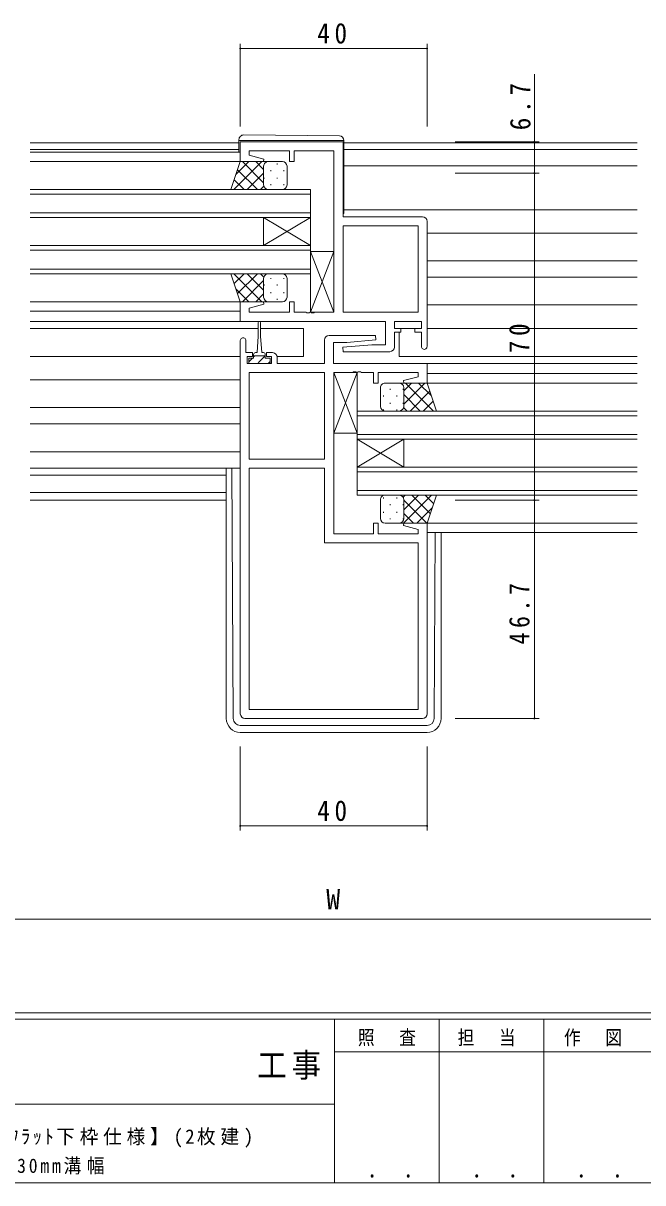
# Model space of a CAD drawing. Units: millimetres on the paper. Extents: x -397 to 397, y -282 to 282.
# Drawn here: x 54.6 to 187.3, y -282.1 to -33.9 of the extents above; entities that cross this region are included whole.
import ezdxf
from ezdxf.enums import TextEntityAlignment as Align

# ---------------------------------------------------------------- set-up
doc = ezdxf.new("R2010")
doc.units = ezdxf.units.MM
for name, color, linetype, lineweight in [('0-1_YKK_ZWAK', 7, 'Continuous', 18), ('0-3_YKK_11', 7, 'Continuous', 18), ('0-4_YKK_12', 2, 'Continuous', 18), ('0-5_YKK_13', 4, 'Continuous', 18), ('0-6_YKK_D', 6, 'Continuous', 18)]:
    doc.layers.add(name, color=color, linetype=linetype, lineweight=lineweight)
doc.layers.add('0-2_USER1', color=7, linetype='Continuous')
doc.styles.add('ＭＳ ゴシック', font='')
doc.styles.get('ＭＳ ゴシック').set_extended_font_data('MS Gothic')

msp = doc.modelspace()

# ---------------------------------------------------------------- linework, layer by layer
at = {"layer": '0-1_YKK_ZWAK'}
for p, q in [((376.092, -245.688), (-393.908, -245.688)), ((338.292, -247.088), (-393.908, -247.088)), ((121.292, -247.088), (121.292, -282.088)), ((143.692, -247.088), (143.692, -282.088)), ((166.092, -247.088), (166.092, -282.088)), ((189.476, -254.087), (121.292, -254.087)), ((-7.508, -265.287), (121.292, -265.287)), ((-393.908, -282.088), (338.292, -282.088))]:
    msp.add_line(p, q, dxfattribs=at)
at = {"layer": '0-3_YKK_11'}
for p, q in [((101.092, -59.29), (101.092, -63.49)), ((123.092, -59.29), (101.092, -59.29)), ((123.092, -75.29), (123.092, -59.29)), ((103.022, -61.22), (111.592, -61.22)), ((103.022, -62.137), (103.022, -61.22)), ((111.592, -61.22), (111.592, -63.49)), ((112.592, -61.22), (121.092, -61.22)), ((112.592, -63.49), (112.592, -61.22)), ((121.092, -61.22), (121.092, -95.76)), ((101.092, -63.49), (106.052, -63.49)), ((106.121, -62.968), (103.022, -62.137)), ((106.052, -63.49), (106.121, -62.968)), ((111.592, -63.49), (112.592, -63.49)), ((140.092, -75.29), (123.092, -75.29)), ((141.092, -103.09), (141.092, -76.29)), ((123.092, -77.22), (123.092, -95.76)), ((139.162, -77.22), (123.092, -77.22)), ((123.092, -77.22), (123.092, -95.76)), ((139.162, -95.76), (139.162, -77.22)), ((101.092, -93.49), (101.092, -97.69)), ((106.052, -93.49), (101.092, -93.49)), ((103.022, -94.843), (106.121, -94.013)), ((106.121, -94.013), (106.052, -93.49)), ((111.592, -93.49), (111.592, -95.76)), ((112.592, -93.49), (111.592, -93.49)), ((112.592, -95.76), (112.592, -93.49)), ((103.022, -95.76), (103.022, -94.843)), ((111.592, -95.76), (103.022, -95.76)), ((115.134, -95.76), (112.592, -95.76)), ((115.317, -95.88), (115.134, -95.76)), ((115.867, -95.88), (115.317, -95.88)), ((116.05, -95.76), (115.867, -95.88)), ((116.134, -95.76), (116.05, -95.76)), ((116.317, -95.88), (116.134, -95.76)), ((116.867, -95.88), (116.317, -95.88)), ((117.05, -95.76), (116.867, -95.88)), ((121.092, -95.76), (117.05, -95.76)), ((123.092, -95.76), (139.162, -95.76)), ((101.092, -97.69), (132.162, -97.69)), ((132.162, -97.69), (132.162, -102.69)), ((134.092, -97.69), (139.892, -97.69)), ((134.092, -99.19), (134.092, -97.69)), ((135.492, -99.19), (134.092, -99.19)), ((135.492, -99.99), (135.492, -99.19)), ((138.492, -99.19), (138.492, -99.99)), ((139.892, -99.19), (138.492, -99.19)), ((139.892, -97.69), (139.892, -99.19)), ((119.092, -101.69), (119.092, -106.69)), ((130.07, -100.69), (120.092, -100.69)), ((123.899, -102.19), (130.112, -101.647)), ((130.112, -101.647), (130.07, -100.69)), ((134.092, -99.99), (135.492, -99.99)), ((134.092, -103.19), (134.092, -99.99)), ((138.492, -99.99), (139.892, -99.99)), ((139.892, -99.99), (139.892, -103.09)), ((101.092, -101.79), (101.092, -181.69)), ((102.292, -104.39), (102.292, -101.79)), ((121.022, -102.19), (123.899, -102.19)), ((121.022, -106.69), (121.022, -102.19)), ((129.285, -102.69), (123.072, -103.234)), ((123.072, -103.234), (123.114, -104.19)), ((123.114, -104.19), (133.092, -104.19)), ((132.162, -102.69), (129.285, -102.69)), ((103.692, -104.39), (102.292, -104.39)), ((102.592, -105.19), (103.692, -105.19)), ((102.592, -106.69), (102.592, -105.19)), ((107.792, -106.69), (102.592, -106.69)), ((103.692, -105.19), (103.692, -104.39)), ((106.692, -104.39), (106.692, -105.19)), ((107.992, -104.39), (106.692, -104.39)), ((106.692, -105.19), (107.792, -105.19)), ((107.792, -105.19), (107.792, -106.69)), ((108.992, -106.69), (108.992, -105.39)), ((119.092, -106.69), (108.992, -106.69)), ((141.092, -106.69), (121.022, -106.69)), ((141.092, -110.89), (141.092, -106.69)), ((103.022, -108.62), (103.022, -127.16)), ((119.092, -108.62), (103.022, -108.62)), ((103.022, -108.62), (103.022, -127.16)), ((119.092, -127.16), (119.092, -108.62)), ((121.092, -108.62), (125.134, -108.62)), ((121.092, -143.16), (121.092, -108.62)), ((125.134, -108.62), (125.317, -108.5)), ((125.317, -108.5), (125.867, -108.5)), ((125.867, -108.5), (126.05, -108.62)), ((126.05, -108.62), (126.134, -108.62)), ((126.134, -108.62), (126.317, -108.5)), ((126.317, -108.5), (126.867, -108.5)), ((126.867, -108.5), (127.05, -108.62)), ((127.05, -108.62), (129.592, -108.62)), ((129.592, -108.62), (129.592, -110.89)), ((130.592, -108.62), (139.162, -108.62)), ((130.592, -110.89), (130.592, -108.62)), ((139.162, -108.62), (139.162, -109.537)), ((129.592, -110.89), (130.592, -110.89)), ((139.162, -109.537), (136.063, -110.368)), ((136.063, -110.368), (136.131, -110.89)), ((136.131, -110.89), (141.092, -110.89)), ((103.022, -127.16), (119.092, -127.16)), ((103.022, -129.09), (103.022, -180.76)), ((119.092, -129.09), (103.022, -129.09)), ((103.022, -129.09), (103.022, -180.76)), ((119.092, -145.09), (119.092, -129.09)), ((129.592, -140.89), (129.592, -143.16)), ((130.592, -140.89), (129.592, -140.89)), ((130.592, -143.16), (130.592, -140.89)), ((136.131, -140.89), (136.063, -141.413)), ((136.063, -141.413), (139.162, -142.243)), ((141.092, -140.89), (136.131, -140.89)), ((141.092, -181.69), (141.092, -140.89)), ((129.592, -143.16), (121.092, -143.16)), ((139.162, -143.16), (130.592, -143.16)), ((139.162, -142.243), (139.162, -143.16)), ((139.162, -145.09), (119.092, -145.09)), ((139.162, -180.76), (139.162, -145.09)), ((103.022, -180.76), (139.162, -180.76)), ((102.092, -182.69), (140.092, -182.69))]:
    msp.add_line(p, q, dxfattribs=at)
for centre, radius, start, end in [((140.092, -76.29), 1, 0.00001, 89.99999), ((101.692, -101.79), 0.6, 359.99999, 180.00001), ((120.092, -101.69), 1, 90.00001, 179.99999), ((133.092, -103.19), 1, 270.00001, 359.99999), ((140.492, -103.09), 0.6, 179.99999, 0.00001), ((107.992, -105.39), 1, 0.00001, 89.99999), ((102.092, -181.69), 1, 180.00001, 269.99999), ((140.092, -181.69), 1, 270.00001, 359.99999)]:
    msp.add_arc(centre, radius, start, end, dxfattribs=at)
at = {"layer": '0-4_YKK_12'}
for p, q in [((56.092, -59.49), (100.792, -59.49)), ((123.292, -59.49), (186.092, -59.49)), ((100.792, -60.89), (56.092, -60.89)), ((56.092, -61.49), (101.092, -61.49)), ((186.092, -60.89), (123.292, -60.89)), ((56.092, -63.49), (101.092, -63.49)), ((123.292, -64.39), (186.092, -64.39)), ((56.092, -69.49), (116.092, -69.49)), ((116.092, -69.49), (116.092, -75.49)), ((116.092, -70.49), (56.092, -70.49)), ((123.292, -73.79), (186.092, -73.79)), ((56.092, -74.49), (116.092, -74.49)), ((116.092, -75.49), (56.092, -75.49)), ((116.092, -81.49), (106.092, -75.49)), ((116.092, -75.49), (106.092, -81.49)), ((106.092, -75.49), (106.092, -81.49)), ((116.092, -75.49), (116.092, -81.49)), ((141.092, -78.79), (186.092, -78.79)), ((56.092, -81.49), (116.092, -81.49)), ((116.092, -81.49), (116.092, -87.49)), ((116.092, -82.49), (56.092, -82.49)), ((56.092, -86.49), (116.092, -86.49)), ((141.092, -84.744), (186.092, -84.744)), ((116.092, -87.49), (56.092, -87.49)), ((141.092, -88.237), (186.092, -88.237)), ((56.092, -93.489), (101.592, -93.49)), ((141.092, -94.19), (186.092, -94.19)), ((56.092, -95.49), (101.092, -95.489)), ((56.092, -97.69), (101.592, -97.69)), ((56.092, -97.69), (75.593, -97.69)), ((56.092, -99.19), (104.942, -99.19)), ((101.592, -97.69), (87.092, -97.69)), ((105.442, -99.19), (114.592, -99.19)), ((114.592, -99.19), (114.592, -105.19)), ((135.092, -99.19), (139.892, -99.19)), ((141.092, -99.19), (186.092, -99.19)), ((135.092, -99.99), (135.092, -105.19)), ((56.092, -105.19), (101.092, -105.19)), ((108.972, -105.19), (114.592, -105.19)), ((135.092, -105.19), (186.092, -105.19)), ((140.492, -106.69), (140.592, -106.69)), ((140.592, -106.69), (186.092, -106.69)), ((141.092, -108.89), (186.092, -108.89)), ((56.092, -110.19), (101.092, -110.19)), ((140.847, -110.89), (186.092, -110.89)), ((56.092, -116.144), (101.092, -116.144)), ((126.092, -122.89), (126.092, -116.89)), ((126.092, -116.89), (186.092, -116.89)), ((186.092, -117.89), (126.092, -117.89)), ((56.092, -119.637), (101.092, -119.637)), ((126.092, -121.89), (186.092, -121.89)), ((126.092, -128.89), (136.092, -122.89)), ((126.092, -122.89), (136.092, -128.89)), ((126.092, -122.89), (126.092, -128.89)), ((186.092, -122.89), (126.092, -122.89)), ((136.092, -122.89), (136.092, -128.89)), ((56.092, -125.59), (101.092, -125.59)), ((126.092, -134.89), (126.092, -128.89)), ((126.092, -128.89), (186.092, -128.89)), ((56.092, -130.59), (98.092, -130.59)), ((186.092, -129.89), (126.092, -129.89)), ((126.092, -133.89), (186.092, -133.89)), ((98.092, -134.36), (56.092, -134.36)), ((56.092, -135.99), (98.092, -135.99)), ((186.092, -134.89), (126.092, -134.89)), ((140.592, -140.89), (186.092, -140.89)), ((141.092, -142.89), (186.092, -142.89))]:
    msp.add_line(p, q, dxfattribs=at)
at = {"layer": '0-5_YKK_13'}
for p, q in [((100.792, -59.29), (100.792, -58.99)), ((100.792, -59.29), (100.792, -61.49)), ((101.801, -57.803), (122.301, -57.982)), ((123.292, -58.99), (122.796, -58.99)), ((123.292, -58.981), (123.292, -58.99)), ((123.292, -58.99), (123.292, -59.29)), ((123.292, -74.29), (123.292, -59.29)), ((99.092, -69.49), (101.092, -63.49)), ((105.724, -63.49), (99.724, -69.49)), ((102.895, -63.49), (100.19, -66.195)), ((101.092, -63.49), (107.092, -63.49)), ((106.092, -68.01), (101.572, -63.49)), ((106.092, -65.182), (104.4, -63.49)), ((106.092, -64.49), (106.092, -68.49)), ((106.092, -64.49), (106.092, -68.49)), ((106.182, -64.076), (106.182, -64.11)), ((110.092, -63.49), (107.092, -63.49)), ((109.012, -63.91), (109.012, -64.11)), ((111.092, -68.49), (111.092, -64.49)), ((104.743, -69.49), (100.505, -65.252)), ((106.092, -65.95), (102.552, -69.49)), ((106.182, -66.94), (106.182, -67.14)), ((107.597, -65.325), (107.597, -65.525)), ((109.012, -66.94), (109.012, -67.14)), ((110.427, -65.325), (110.427, -65.525)), ((107.092, -69.49), (99.092, -69.49)), ((101.915, -69.49), (99.798, -67.373)), ((106.125, -68.746), (105.38, -69.49)), ((107.092, -69.49), (110.092, -69.49)), ((107.597, -68.355), (107.597, -68.555)), ((110.427, -68.355), (110.427, -68.555)), ((116.092, -82.76), (121.092, -95.76)), ((116.092, -95.76), (121.092, -82.76)), ((116.092, -82.76), (116.092, -95.76)), ((121.092, -82.76), (116.092, -82.76)), ((121.092, -95.76), (121.092, -82.76)), ((99.092, -87.49), (101.092, -93.49)), ((107.092, -87.49), (99.092, -87.49)), ((105.724, -93.49), (99.724, -87.49)), ((101.915, -87.49), (99.798, -89.607)), ((104.743, -87.49), (100.505, -91.729)), ((106.092, -88.97), (101.572, -93.49)), ((106.092, -91.03), (102.552, -87.49)), ((106.125, -88.235), (105.38, -87.49)), ((106.092, -92.49), (106.092, -88.49)), ((106.092, -92.49), (106.092, -88.49)), ((107.092, -87.49), (110.092, -87.49)), ((107.597, -88.625), (107.597, -88.425)), ((110.427, -88.625), (110.427, -88.425)), ((111.092, -88.49), (111.092, -92.49)), ((102.895, -93.49), (100.19, -90.785)), ((106.092, -91.798), (104.4, -93.49)), ((106.182, -90.04), (106.182, -89.84)), ((107.597, -91.655), (107.597, -91.455)), ((109.012, -90.04), (109.012, -89.84)), ((110.427, -91.655), (110.427, -91.455)), ((101.092, -93.49), (107.092, -93.49)), ((106.182, -92.905), (106.182, -92.87)), ((110.092, -93.49), (107.092, -93.49)), ((109.012, -93.07), (109.012, -92.87)), ((116.092, -95.76), (121.092, -95.76)), ((104.942, -97.94), (104.942, -100.89)), ((105.442, -100.89), (105.442, -97.94)), ((104.942, -100.89), (104.692, -104.39)), ((105.442, -100.89), (105.692, -104.39)), ((102.892, -105.59), (102.892, -106.69)), ((103.942, -105.59), (102.892, -105.59)), ((103.668, -105.59), (102.892, -106.366)), ((102.892, -106.69), (107.492, -106.69)), ((103.942, -105.59), (103.942, -104.79)), ((106.442, -105.09), (103.942, -105.09)), ((104.168, -105.09), (103.942, -105.316)), ((104.342, -104.39), (104.692, -104.39)), ((105.192, -106.311), (104.813, -106.69)), ((106.413, -105.09), (105.192, -106.311)), ((105.692, -104.39), (106.042, -104.39)), ((106.442, -104.79), (106.442, -105.59)), ((107.492, -105.59), (106.442, -105.59)), ((107.492, -106.256), (107.058, -106.69)), ((107.492, -106.69), (107.492, -105.59)), ((121.092, -108.62), (126.092, -121.62)), ((121.092, -121.62), (126.092, -108.62)), ((121.092, -108.62), (121.092, -121.62)), ((126.092, -108.62), (121.092, -108.62)), ((126.092, -121.62), (126.092, -108.62)), ((132.092, -110.89), (135.092, -110.89)), ((141.092, -110.89), (135.092, -110.89)), ((136.092, -115.41), (140.612, -110.89)), ((136.092, -112.582), (137.784, -110.89)), ((136.46, -110.89), (142.46, -116.89)), ((139.288, -110.89), (141.993, -113.595)), ((143.092, -116.89), (141.092, -110.89)), ((131.092, -115.89), (131.092, -111.89)), ((131.757, -113.555), (131.757, -113.755)), ((133.172, -112.14), (133.172, -112.34)), ((134.587, -113.555), (134.587, -113.755)), ((136.002, -112.14), (136.002, -112.34)), ((136.092, -111.89), (136.092, -115.89)), ((136.092, -111.89), (136.092, -115.89)), ((136.092, -113.35), (139.632, -116.89)), ((137.44, -116.89), (141.679, -112.652)), ((131.757, -116.585), (131.757, -116.785)), ((133.172, -115.17), (133.172, -115.37)), ((134.587, -116.585), (134.587, -116.785)), ((136.002, -115.17), (136.002, -115.37)), ((136.059, -116.146), (136.803, -116.89)), ((140.269, -116.89), (142.386, -114.773)), ((135.092, -116.89), (132.092, -116.89)), ((135.092, -116.89), (143.092, -116.89)), ((121.092, -121.62), (126.092, -121.62)), ((56.092, -129.09), (101.092, -129.09)), ((98.092, -129.09), (98.092, -182.688)), ((99.585, -182.695), (99.3, -129.09)), ((101.092, -129.09), (100.792, -129.09)), ((131.092, -135.89), (131.092, -139.89)), ((131.757, -135.625), (131.757, -135.425)), ((135.092, -134.89), (132.092, -134.89)), ((134.587, -135.625), (134.587, -135.425)), ((135.092, -134.89), (143.092, -134.89)), ((135.937, -135.356), (136.403, -134.89)), ((136.06, -140.89), (142.06, -134.89)), ((136.092, -138.03), (139.232, -134.89)), ((136.092, -139.89), (136.092, -135.89)), ((136.092, -139.89), (136.092, -135.89)), ((136.092, -135.97), (141.012, -140.89)), ((137.84, -134.89), (141.779, -138.829)), ((140.669, -134.89), (142.486, -136.707)), ((143.092, -134.89), (141.092, -140.89)), ((131.757, -138.655), (131.757, -138.455)), ((133.172, -137.04), (133.172, -136.84)), ((134.587, -138.655), (134.587, -138.455)), ((136.002, -137.04), (136.002, -136.84)), ((136.092, -138.798), (138.184, -140.89)), ((138.888, -140.89), (142.193, -137.585)), ((132.092, -140.89), (135.092, -140.89)), ((133.172, -140.07), (133.172, -139.87)), ((141.092, -140.89), (135.092, -140.89)), ((135.327, -140.862), (135.355, -140.89)), ((136.002, -140.07), (136.002, -139.87)), ((142.599, -182.695), (142.816, -142.89)), ((144.092, -142.89), (144.092, -182.688)), ((101.085, -184.188), (141.099, -184.188)), ((101.092, -185.688), (141.092, -185.688))]:
    msp.add_line(p, q, dxfattribs=at)
msp.add_lwpolyline([(122.796, -58.99), (101.296, -58.99), (100.792, -58.99), (100.792, -58.803)], dxfattribs=at)
for centre, radius, start, end in [((101.792, -58.803), 1, 89.5, 180), ((122.292, -58.981), 1, 0, 89.5), ((107.092, -64.49), 1, 90.0001, 180.0001), ((107.092, -64.49), 1, 90.0001, 180.0001), ((110.092, -64.49), 1, 0.0001, 90.0001), ((107.092, -68.49), 1, 180.0001, 270.0001), ((107.092, -68.49), 1, 180.0001, 270.0001), ((110.092, -68.49), 1, 270.0001, 0.0001), ((122.792, -74.29), 0.5, 306.86983, 0), ((107.092, -88.49), 1, 89.9999, 179.9999), ((107.092, -88.49), 1, 89.9999, 179.9999), ((110.092, -88.49), 1, 359.9999, 89.9999), ((107.092, -92.49), 1, 179.9999, 269.9999), ((107.092, -92.49), 1, 179.9999, 269.9999), ((110.092, -92.49), 1, 269.9999, 359.9999), ((105.192, -97.94), 0.25, 0, 180), ((104.342, -104.79), 0.4, 90, 180), ((106.042, -104.79), 0.4, 0, 90), ((132.092, -111.89), 1, 89.9999, 179.9999), ((135.092, -111.89), 1, 359.9999, 89.9999), ((135.092, -111.89), 1, 359.9999, 89.9999), ((132.092, -115.89), 1, 179.9999, 269.9999), ((135.092, -115.89), 1, 269.9999, 359.9999), ((135.092, -115.89), 1, 269.9999, 359.9999), ((132.092, -135.89), 1, 90.0001, 180.0001), ((135.092, -135.89), 1, 0.0001, 90.0001), ((135.092, -135.89), 1, 0.0001, 90.0001), ((132.092, -139.89), 1, 180.0001, 270.0001), ((135.092, -139.89), 1, 270.0001, 0.0001), ((135.092, -139.89), 1, 270.0001, 0.0001), ((101.092, -182.688), 3, 180, 270), ((101.085, -182.688), 1.5, 180.27724, 270), ((141.092, -182.688), 3, 270, 0), ((141.099, -182.688), 1.5, 270, 359.72276)]:
    msp.add_arc(centre, radius, start, end, dxfattribs=at)
at = {"layer": '0-6_YKK_D'}
for p, q in [((101.092, -55.99), (101.092, -38.29)), ((101.092, -39.29), (141.092, -39.29)), ((141.092, -55.99), (141.092, -38.29)), ((164.092, -59.29), (164.092, -44.79)), ((147.092, -59.29), (165.092, -59.29)), ((164.092, -65.99), (164.092, -59.29)), ((147.092, -65.99), (165.092, -65.99)), ((147.092, -65.99), (165.092, -65.99)), ((164.092, -65.99), (164.092, -135.99)), ((147.092, -135.99), (165.092, -135.99)), ((164.092, -135.99), (164.092, -182.69)), ((147.092, -182.69), (165.092, -182.69)), ((101.092, -188.688), (101.092, -206.688)), ((141.092, -188.688), (141.092, -206.688)), ((101.092, -205.688), (141.092, -205.688)), ((-41.908, -225.688), (284.092, -225.688))]:
    msp.add_line(p, q, dxfattribs=at)
for centre, start, end in [((101.092, -39.29), 0, 180), ((101.092, -39.29), 180, 0), ((141.092, -39.29), 0, 180), ((141.092, -39.29), 180, 0), ((164.092, -59.29), 90, 270), ((164.092, -59.29), 270, 90), ((164.092, -65.99), 90, 270), ((164.092, -65.99), 90, 270), ((164.092, -65.99), 270, 90), ((164.092, -65.99), 270, 90), ((164.092, -135.99), 90, 270), ((164.092, -135.99), 90, 270), ((164.092, -135.99), 270, 90), ((164.092, -135.99), 270, 90), ((164.092, -182.69), 90, 270), ((164.092, -182.69), 270, 90), ((101.092, -205.688), 0, 180), ((101.092, -205.688), 180, 0), ((141.092, -205.688), 0, 180), ((141.092, -205.688), 180, 0)]:
    msp.add_arc(centre, 0.106, start, end, dxfattribs=at)

# ---------------------------------------------------------------- texts
at = {"layer": '0-1_YKK_ZWAK', "attachment_point": 7, "style": 'ＭＳ ゴシック'}
for s, insert, char_height in [('\\T1.24;\\W0.85;照\\~\\~査', (126.281, -252.868), 3.079), ('\\T1.24;\\W0.85;担\\~\\~当', (147.646, -252.868), 3.079), ('\\T1.24;\\W0.85;作\\~\\~図', (170.412, -252.85), 3.079), ('\\T1.17;\\W0.9;工事', (104.723, -260.044), 5.132), ('\\T1.24;\\W0.85;\\~．\\~．', (125.747, -281.034), 3.592), ('\\T1.24;\\W0.85;\\~．\\~．', (148.147, -281.034), 3.592), ('\\T1.24;\\W0.85;\\~．\\~．', (170.547, -281.034), 3.592)]:
    msp.add_mtext(s, dxfattribs=dict(at, insert=insert, char_height=char_height))
at = {"layer": '0-2_USER1', "char_height": 3.079, "attachment_point": 7, "style": 'ＭＳ ゴシック'}
for s, insert in [('\\T1.26;\\W0.95;EXIMA31\\~T-2\\~引違い窓【ﾌﾗｯﾄ下枠仕様】(2枚建)', (-3.611, -274.537)), ('\\T1.32;\\W0.9;RC枠\\~Dﾀｲﾌﾟ/30mm溝幅', (25.889, -280.712))]:
    msp.add_mtext(s, dxfattribs=dict(at, insert=insert))
at = {"layer": '0-6_YKK_D', "color": 7, "style": 'ＭＳ ゴシック'}
msp.add_text('W', height=4.399, dxfattribs=at).set_placement((119.492, -224.888), align=Align.BOTTOM_LEFT)
at = {"layer": '0-6_YKK_D', "color": 7, "char_height": 4.399, "attachment_point": 7, "style": 'ＭＳ ゴシック'}
for insert in [(117.572, -38.29), (117.572, -204.688)]:
    msp.add_mtext('\\T1.37;\\W0.9;40', dxfattribs=dict(at, insert=insert))
at = {"layer": '0-6_YKK_D', "color": 7, "char_height": 4.399, "attachment_point": 7, "rotation": 90, "style": 'ＭＳ ゴシック'}
for s, insert in [('\\T1.38;\\W0.9;6.7', (163.292, -56.79)), ('\\T1.37;\\W0.9;70', (163.092, -104.51)), ('\\T1.39;\\W0.85;46.7', (163.092, -166.86))]:
    msp.add_mtext(s, dxfattribs=dict(at, insert=insert))

doc.saveas('drawing.dxf')
